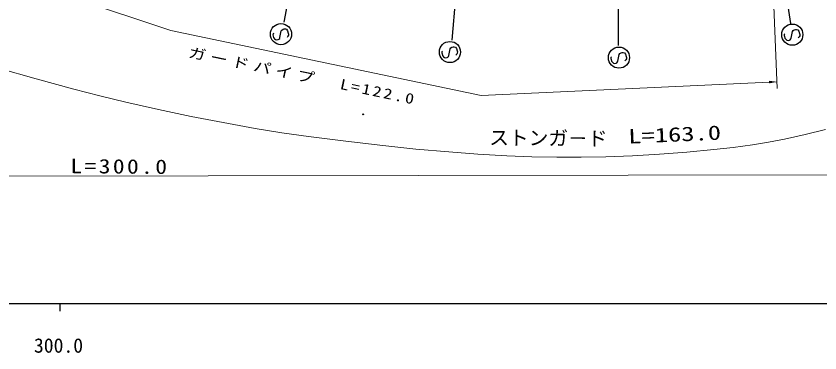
# Model space of a CAD drawing. Units: millimetres, scale not verified. Extents: x 40000 to 680000, y 20000 to 380000.
# Drawn here: x 362456 to 464493, y 198715 to 241505 of the extents above; entities that cross this region are included whole.
import ezdxf
from ezdxf.enums import TextEntityAlignment as Align

# ---------------------------------------------------------------- set-up
doc = ezdxf.new("R2010")
doc.units = ezdxf.units.MM
doc.header["$LTSCALE"] = 1000
for name, color, linetype, lineweight in [('M-BGD', 7, 'Continuous', 25), ('M-BGD-HTXT', 7, 'Continuous', 13), ('M-STR-STRC', 7, 'Continuous', 25), ('M-TTL-BAND', 7, 'Continuous', 25)]:
    doc.layers.add(name, color=color, linetype=linetype, lineweight=lineweight)
doc.styles.add('ＭＳ ゴシック', font='')
doc.styles.get('ＭＳ ゴシック').set_extended_font_data('MS Gothic')

# ---------------------------------------------------------------- blocks, each defined once
blk = doc.blocks.new('filled_arrow')
at = {"color": 0, "linetype": 'Continuous', "lineweight": -2}
blk.add_solid([(7.5, 1.25), (0, 0), (7.5, -1.25)], dxfattribs=at)
blk = doc.blocks.new('BUHIN110')
at = {"color": 7, "linetype": 'Continuous', "lineweight": 25}
blk.add_lwpolyline([(-587, 768), (-693, 738), (-781, 669), (-869, 555), (-964, 368), (-1001, 191), (-978, 12), (-885, -133), (-750, -210), (-657, -249), (-512, -262), (-403, -212), (310, 252), (455, 269), (629, 240), (768, 155), (861, 55), (926, -84), (886, -298), (745, -575), (666, -687), (554, -773), (414, -824), (233, -838)], dxfattribs=at)
blk.add_circle((0, 0), 1343, dxfattribs=at)

msp = doc.modelspace()

# ---------------------------------------------------------------- linework, layer by layer
at = {"layer": 'M-BGD'}
msp.add_circle((406521, 229029), 49.8, dxfattribs=at)
at = {"layer": 'M-BGD-HTXT'}
for p, q in [((457961, 258851), (459079, 232284)), ((382086, 239682), (328446, 257561)), ((382086, 239682), (421476, 231420)), ((421476, 231420), (459042, 233161)), ((550071, 221490), (270914, 221039))]:
    msp.add_line(p, q, dxfattribs=at)
msp.add_lwpolyline([(465183, 227108), (462601, 226470), (459997, 225888), (457967, 225490), (455926, 225151), (453490, 224815), (451045, 224538), (447586, 224223), (444122, 223968), (440719, 223766), (437303, 223623), (434204, 223568), (431105, 223573), (427936, 223635), (424758, 223758), (421075, 223969), (417395, 224240), (413212, 224616), (409026, 225053), (404298, 225600), (399578, 226207), (396184, 226692), (392789, 227238), (388738, 227972), (384697, 228765), (380547, 229631), (376400, 230559), (373096, 231355), (369799, 232212), (364986, 233517), (360175, 234877)], dxfattribs=at)
at = {"layer": 'M-STR-STRC'}
for p, q in [((400195, 260830), (396448, 240727)), ((460815, 240574), (457943, 258972)), ((419379, 257607), (417767, 238433)), ((438929, 237748), (438965, 257115))]:
    msp.add_line(p, q, dxfattribs=at)
at = {"layer": 'M-TTL-BAND'}
for p, q in [((40000, 205000), (579000, 205000)), ((368000, 205000), (368000, 204000))]:
    msp.add_line(p, q, dxfattribs=at)

# ---------------------------------------------------------------- block references
at = {"layer": 'M-BGD-HTXT', "xscale": 133, "yscale": 133, "rotation": 182.7}
msp.add_blockref('filled_arrow', (459042, 233161), dxfattribs=at)
at = {"layer": 'M-STR-STRC', "rotation": 46.31377}
for p in [(396082, 239210), (460983, 239145), (417526, 236934), (438983, 236227)]:
    msp.add_blockref('BUHIN110', p, dxfattribs=at)

# ---------------------------------------------------------------- texts
at = {"layer": 'M-BGD-HTXT', "style": 'ＭＳ ゴシック', "width": 1.35}
msp.add_text('L=163.0', height=1833, rotation=2.5, dxfattribs=at).set_placement((440227, 224747), align=Align.BOTTOM_LEFT)
at = {"layer": 'M-BGD-HTXT', "style": 'ＭＳ ゴシック'}
msp.add_text('ストンガ－ド', height=1833, rotation=359.5, dxfattribs=at).set_placement((422509, 224611), align=Align.BOTTOM_LEFT)
at = {"layer": 'M-BGD-HTXT', "attachment_point": 7, "style": 'ＭＳ ゴシック'}
for s, insert, char_height, rotation in [('\\T1.25;\\W1.25;ガードパイプ\u3000L=122.0', (384200, 236223), 1320, 348.154), ('\\T1.2;\\W1.2;側溝\\~\\~\\~\u3000L=300.0', (353154, 221492), 1833, 359.5)]:
    msp.add_mtext(s, dxfattribs=dict(at, insert=insert, char_height=char_height, rotation=rotation))
at = {"layer": 'M-TTL-BAND', "style": 'ＭＳ ゴシック'}
msp.add_text('300.0', height=1833, dxfattribs=at).set_placement((367844, 198195), align=Align.BOTTOM_CENTER)

doc.saveas('drawing.dxf')
